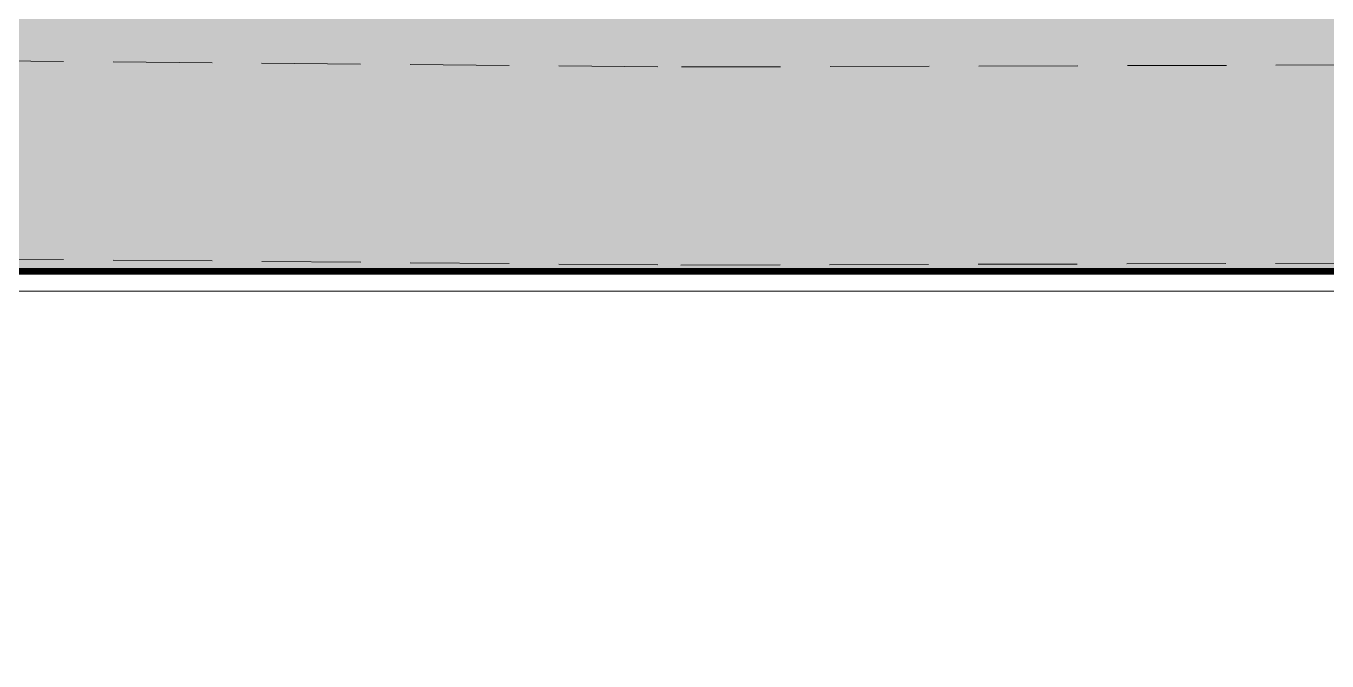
# Model space of a CAD drawing. Header units: inches. Extents: x 27644242 to 29761523, y -859349 to 216979.
# Drawn here: x 29044839 to 29054689, y -308782 to -303977 of the extents above; entities that cross this region are included whole.
import ezdxf

# ---------------------------------------------------------------- set-up
doc = ezdxf.new("R2010")
doc.units = ezdxf.units.IN
doc.header["$MEASUREMENT"] = 0
doc.linetypes.add('01-Xref Col Podium Lvl-1$0$HIDDEN', pattern=[0.375, 0.25, -0.125])
doc.layers.add('HATCH', color=9, linetype='Continuous')
doc.layers.add('ROAD', color=32, linetype='Continuous')
doc.layers.add('RVA Site Boundary', color=17, linetype='Continuous', lineweight=15)
doc.layers.add('WALL', color=7, linetype='Continuous', lineweight=20)

msp = doc.modelspace()

# ---------------------------------------------------------------- hatches: boundary and pattern name
at = {"layer": 'HATCH', "ltscale": 500, "true_color": 0x1f7f00, "transparency": 33554508}
h = msp.add_hatch(color=86, dxfattribs=at)
h.dxf.hatch_style = 1
h.paths.add_polyline_path([(29121495.6, -307841.6), (29102964.4, -307841.6), (29102964.4, -305834), (29032701.9, -305834), (29021381.5, -305849.3), (29018798.4, -300010.2), (29034924.6, -299825.2), (29046518.8, -299772.4), (29055109.9, -299786.4), (29064432, -299782.6), (29069708.8, -299784.6), (29080752.3, -299792.5), (29102254.4, -299831), (29119486.9, -299903)])

# ---------------------------------------------------------------- linework, layer by layer
at = {"layer": 'ROAD', "ltscale": 500}
msp.add_line((29021394.1, -305834), (29121004.1, -305834), dxfattribs=at)
at = {"layer": 'RVA Site Boundary', "color": 252, "linetype": '01-Xref Col Podium Lvl-1$0$HIDDEN', "ltscale": 3000}
for points in [[(29070593.9, -326511), (29062280.8, -327267.7), (29061685.1, -327394.1), (29060981.3, -327561), (29041967.3, -332563.3), (29040289.9, -333039.6), (29040118.9, -333087.7), (29039099, -333325), (29038644.6, -333429.6), (29038355.1, -333510.9), (29034641, -324908.8), (29027182.5, -307795.5), (29025682.7, -304405.1), (29026680.1, -304392), (29043248.2, -304227.8), (29049803, -304286.8), (29057289.2, -304264.8), (29071603.1, -304270.1)], [(29070483.2, -325014.9), (29062056.4, -325781.9), (29061356.4, -325930.5), (29060617.4, -326105.7), (29041571.6, -331116.4), (29039881.7, -331596.2), (29039745.4, -331634.6), (29039230.5, -331754.4), (29036017.1, -324311.9), (29028556, -307192.4), (29027975.1, -305879.3), (29043248.9, -305727.9), (29049798.5, -305786.9), (29057291.2, -305764.8), (29071602.3, -305770.1)]]:
    msp.add_lwpolyline(points, dxfattribs=at)
at = {"layer": 'WALL', "color": 250, "ltscale": 500, "const_width": 50}
msp.add_lwpolyline([(29121495.6, -307841.6), (29102964.4, -307841.6), (29102964.4, -305834), (29032701.9, -305834), (29021381.5, -305849.3), (29018798.4, -300010.2), (29034924.6, -299825.2), (29046518.8, -299772.4), (29055109.9, -299786.4), (29064432, -299782.6), (29069708.8, -299784.6), (29080752.3, -299792.5), (29102254.4, -299831), (29119486.9, -299903), (29121495.6, -307841.6)], dxfattribs=at)
at = {"layer": 'WALL', "ltscale": 500}
for points in [[(29032714.5, -308834), (29032714.5, -305834), (29102964.4, -305834), (29102964.4, -309333.8)], [(29032864.5, -308834), (29032864.5, -305984), (29102814.4, -305984), (29102814.4, -309333.8)]]:
    msp.add_lwpolyline(points, dxfattribs=at)

doc.saveas('drawing.dxf')
